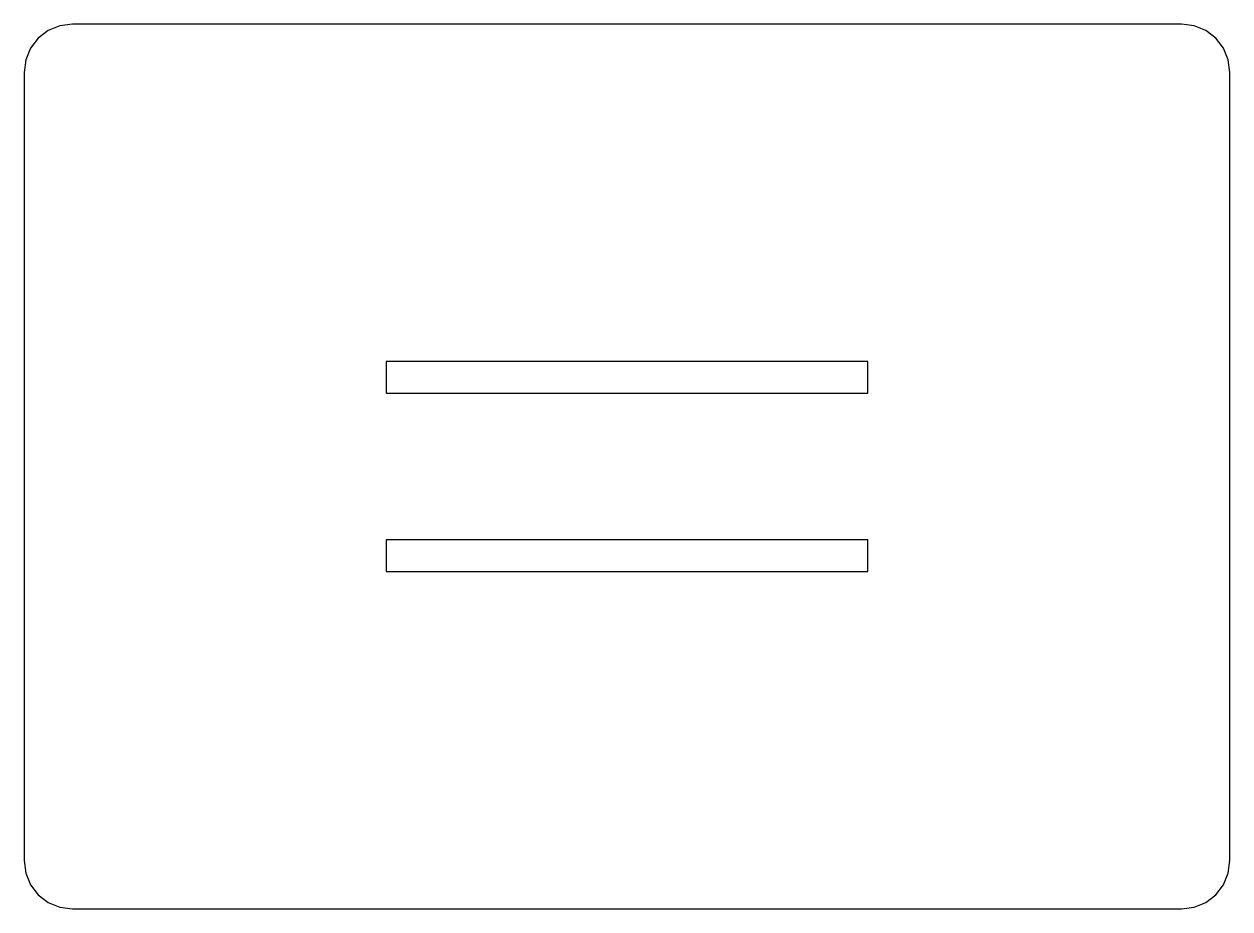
# Model space of a CAD drawing. Header units: millimetres. Extents: x 0 to 300, y 0 to 220.
import ezdxf

# ---------------------------------------------------------------- set-up
doc = ezdxf.new("R2010")
doc.units = ezdxf.units.MM

msp = doc.modelspace()

# ---------------------------------------------------------------- linework, layer by layer
at = {"layer": 'CUT'}
for points in [[(300, 208), (299.591, 211.106), (298.392, 214), (296.485, 216.485), (294, 218.392), (291.106, 219.591), (288, 220), (12, 220), (8.894, 219.591), (6, 218.392), (3.515, 216.485), (1.608, 214), (0.409, 211.106), (0, 208), (0, 12), (0.409, 8.894), (1.608, 6), (3.515, 3.515), (6, 1.608), (8.894, 0.409), (12, 0), (288, 0), (291.106, 0.409), (294, 1.608), (296.485, 3.515), (298.392, 6), (299.591, 8.894), (300, 12)], [(90.075, 128.25), (209.925, 128.25), (209.925, 136.15), (90.075, 136.15)], [(90.075, 83.85), (209.925, 83.85), (209.925, 91.75), (90.075, 91.75)]]:
    msp.add_lwpolyline(points, close=True, dxfattribs=at)

doc.saveas('drawing.dxf')
